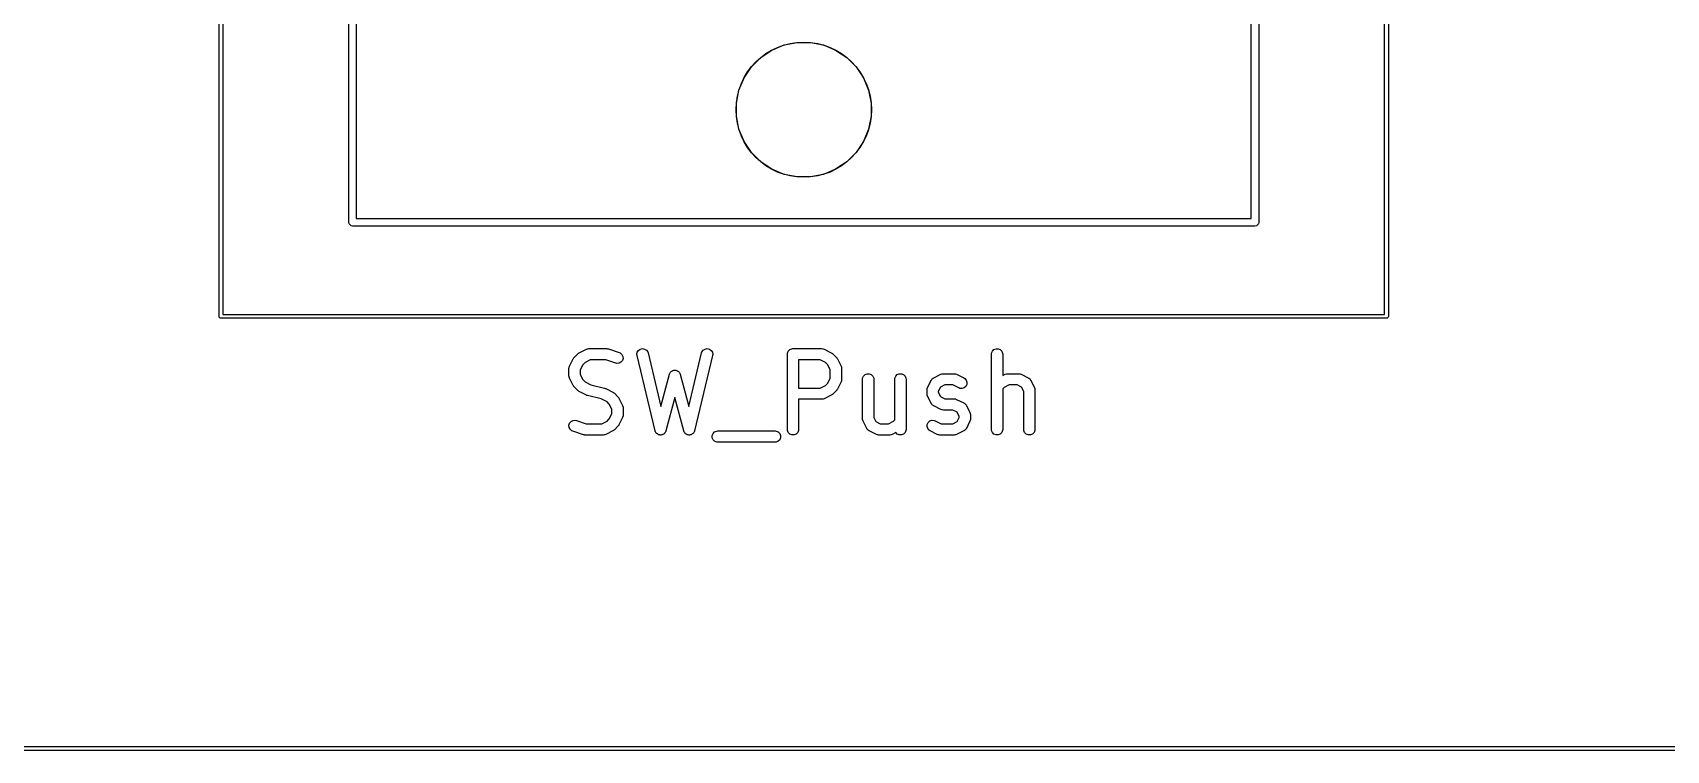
# Model space of a CAD drawing. Header units: millimetres. Extents: x 67 to 156, y -133 to -24.
# Drawn here: x 88.75 to 110.47, y -133.03 to -123.47 of the extents above; entities that cross this region are included whole.
import ezdxf

# ---------------------------------------------------------------- set-up
doc = ezdxf.new("R2010")
doc.units = ezdxf.units.MM
for name, color, linetype, true_color in [('B.Mask', 4, 'CONTINUOUS', 0x02ffee), ('Edge.Cuts', 254, 'CONTINUOUS', 0xd0d2cd), ('F.Courtyard', 6, 'CONTINUOUS', 0xff26e2), ('F.Fab', 9, 'CONTINUOUS', 0xafafaf), ('User.1', 9, 'CONTINUOUS', 0xc2c2c2)]:
    doc.layers.add(name, color=color, linetype=linetype, true_color=true_color)

msp = doc.modelspace()

# ---------------------------------------------------------------- linework, layer by layer
at = {"layer": 'B.Mask', "linetype": 'CONTINUOUS'}
for p, q in [((98.738744, -123.638754), (98.911785, -123.604334)), ((98.911785, -123.604334), (99.088215, -123.604334)), ((99.088215, -123.604334), (99.261256, -123.638754)), ((98.304291, -123.929046), (98.429046, -123.804291)), ((98.429046, -123.804291), (98.575743, -123.706271)), ((98.575743, -123.706271), (98.738744, -123.638754)), ((99.261256, -123.638754), (99.424257, -123.706271)), ((99.424257, -123.706271), (99.570954, -123.804291)), ((99.570954, -123.804291), (99.695709, -123.929046)), ((98.206271, -124.075743), (98.304291, -123.929046)), ((99.695709, -123.929046), (99.793729, -124.075743)), ((98.104334, -124.411785), (98.138754, -124.238744)), ((98.138754, -124.238744), (98.206271, -124.075743)), ((99.793729, -124.075743), (99.861246, -124.238744)), ((99.861246, -124.238744), (99.895666, -124.411785)), ((98.104334, -124.588215), (98.104334, -124.411785)), ((99.895666, -124.411785), (99.895666, -124.588215)), ((98.138754, -124.761256), (98.104334, -124.588215)), ((99.895666, -124.588215), (99.861246, -124.761256)), ((98.206271, -124.924257), (98.138754, -124.761256)), ((99.861246, -124.761256), (99.793729, -124.924257)), ((98.304291, -125.070954), (98.206271, -124.924257)), ((98.429046, -125.195709), (98.304291, -125.070954)), ((99.695709, -125.070954), (99.570954, -125.195709)), ((99.793729, -124.924257), (99.695709, -125.070954)), ((98.575743, -125.293729), (98.429046, -125.195709)), ((98.738744, -125.361246), (98.575743, -125.293729)), ((99.424257, -125.293729), (99.261256, -125.361246)), ((99.570954, -125.195709), (99.424257, -125.293729)), ((98.911785, -125.395666), (98.738744, -125.361246)), ((99.088215, -125.395666), (98.911785, -125.395666)), ((99.261256, -125.361246), (99.088215, -125.395666))]:
    msp.add_line(p, q, dxfattribs=at)
at = {"layer": 'B.Mask'}
for radius in [0.9, 0.899999]:
    msp.add_circle((99, -124.5), radius, dxfattribs=at)
at = {"layer": 'Edge.Cuts', "linetype": 'CONTINUOUS'}
for p, q in [((72.046082, -132.975), (130, -132.975)), ((130, -133.025), (72.046082, -133.025))]:
    msp.add_line(p, q, dxfattribs=at)
at = {"layer": 'Edge.Cuts'}
for radius in [0.9, 0.899999]:
    msp.add_circle((99, -124.5), radius, dxfattribs=at)
at = {"layer": 'F.Courtyard', "linetype": 'CONTINUOUS'}
for p, q in [((91.225, -127.25), (91.225, -112.75)), ((106.775, -112.75), (106.775, -127.25)), ((91.275, -112.775), (91.275, -127.225)), ((106.725, -127.225), (106.725, -112.775)), ((91.226903, -127.259567), (91.225, -127.25)), ((91.240433, -127.273097), (91.226903, -127.259567)), ((91.25, -127.275), (91.240433, -127.273097)), ((106.75, -127.275), (91.25, -127.275)), ((91.275, -127.225), (106.725, -127.225)), ((106.759567, -127.273097), (106.75, -127.275)), ((106.773097, -127.259567), (106.759567, -127.273097)), ((106.775, -127.25), (106.773097, -127.259567))]:
    msp.add_line(p, q, dxfattribs=at)
at = {"layer": 'F.Courtyard'}
for radius in [0.9, 0.899999]:
    msp.add_circle((99, -124.5), radius, dxfattribs=at)
at = {"layer": 'F.Fab', "linetype": 'CONTINUOUS'}
for p, q in [((92.95, -126), (92.95, -114)), ((93.05, -114.05), (93.05, -125.95)), ((104.95, -125.95), (104.95, -114.05)), ((105.05, -114), (105.05, -126)), ((92.953806, -126.019134), (92.95, -126)), ((93.05, -125.95), (104.95, -125.95)), ((105.05, -126), (105.046194, -126.019134)), ((92.980866, -126.046194), (92.953806, -126.019134)), ((93, -126.05), (92.980866, -126.046194)), ((105, -126.05), (93, -126.05)), ((105.019134, -126.046194), (105, -126.05)), ((105.046194, -126.019134), (105.019134, -126.046194)), ((96.001635, -127.743188), (96.003894, -127.741766)), ((96.003894, -127.741766), (96.005951, -127.740078)), ((96.005951, -127.740078), (96.007778, -127.73932)), ((96.007778, -127.73932), (96.014078, -127.735356)), ((96.014078, -127.735356), (96.109316, -127.687737)), ((96.109316, -127.687737), (96.123047, -127.682482)), ((96.123047, -127.682482), (96.125736, -127.68229)), ((96.125736, -127.68229), (96.128225, -127.68126)), ((96.128225, -127.68126), (96.142857, -127.679819)), ((96.142857, -127.679819), (96.380952, -127.679819)), ((96.380952, -127.679819), (96.388357, -127.680548)), ((96.388357, -127.680548), (96.390332, -127.680408)), ((96.390332, -127.680408), (96.392929, -127.680998)), ((96.392929, -127.680998), (96.395584, -127.68126)), ((96.395584, -127.68126), (96.397415, -127.682018)), ((96.397415, -127.682018), (96.404669, -127.683668)), ((96.404669, -127.683668), (96.547526, -127.731287)), ((96.547526, -127.731287), (96.560951, -127.737281)), ((96.560951, -127.737281), (96.583058, -127.756455)), ((96.782195, -127.757623), (96.786828, -127.728728)), ((96.786828, -127.728728), (96.802164, -127.703806)), ((96.802164, -127.703806), (96.825871, -127.686649)), ((96.825871, -127.686649), (96.854339, -127.679871)), ((96.854339, -127.679871), (96.883234, -127.684504)), ((96.883234, -127.684504), (96.908156, -127.69984)), ((96.908156, -127.69984), (96.925313, -127.723547)), ((96.925313, -127.723547), (96.930103, -127.737447)), ((96.930103, -127.737447), (97.099354, -128.448303)), ((97.472073, -128.448303), (97.641326, -127.737448)), ((97.641326, -127.737448), (97.646116, -127.723547)), ((97.646116, -127.723547), (97.663273, -127.69984)), ((97.663273, -127.69984), (97.688195, -127.684504)), ((97.688195, -127.684504), (97.71709, -127.679871)), ((97.71709, -127.679871), (97.745558, -127.68665)), ((97.745558, -127.68665), (97.769265, -127.703806)), ((97.769265, -127.703806), (97.784601, -127.728728)), ((97.784601, -127.728728), (97.789234, -127.757623)), ((98.782143, -127.754819), (98.783584, -127.740187)), ((98.783584, -127.740187), (98.794783, -127.713151)), ((98.794783, -127.713151), (98.815475, -127.692459)), ((98.815475, -127.692459), (98.842511, -127.68126)), ((98.842511, -127.68126), (98.857143, -127.679819)), ((98.857143, -127.679819), (99.238095, -127.679819)), ((99.238095, -127.679819), (99.252727, -127.68126)), ((99.252727, -127.68126), (99.255216, -127.682291)), ((99.255216, -127.682291), (99.257904, -127.682482)), ((99.257904, -127.682482), (99.271636, -127.687737)), ((99.271636, -127.687737), (99.366874, -127.735356)), ((99.366874, -127.735356), (99.373173, -127.73932)), ((99.373173, -127.73932), (99.375001, -127.740078)), ((99.375001, -127.740078), (99.377057, -127.741766)), ((99.377057, -127.741766), (99.379317, -127.743188)), ((101.496429, -127.754819), (101.49787, -127.740187)), ((101.49787, -127.740187), (101.509069, -127.713151)), ((101.509069, -127.713151), (101.529761, -127.692459)), ((101.529761, -127.692459), (101.556797, -127.68126)), ((101.556797, -127.68126), (101.586061, -127.68126)), ((101.586061, -127.68126), (101.613097, -127.692459)), ((101.613097, -127.692459), (101.633789, -127.713151)), ((101.633789, -127.713151), (101.644988, -127.740187)), ((101.644988, -127.740187), (101.646429, -127.754819)), ((95.877381, -127.945295), (95.878822, -127.930663)), ((95.877381, -128.040533), (95.877381, -127.945295)), ((95.878822, -127.930663), (95.879853, -127.928173)), ((95.879853, -127.928173), (95.880044, -127.925486)), ((95.880044, -127.925486), (95.885299, -127.911754)), ((95.885299, -127.911754), (95.932918, -127.816516)), ((95.932918, -127.816516), (95.936882, -127.810216)), ((95.936882, -127.810216), (95.93764, -127.808389)), ((95.93764, -127.808389), (95.939328, -127.806332)), ((95.939328, -127.806332), (95.94075, -127.804073)), ((95.94075, -127.804073), (95.942248, -127.802773)), ((95.942248, -127.802773), (95.946967, -127.797024)), ((95.946967, -127.797024), (95.994586, -127.749405)), ((95.994586, -127.749405), (96.000335, -127.744686)), ((96.000335, -127.744686), (96.001635, -127.743188)), ((96.061639, -127.894484), (96.027381, -127.963)), ((96.092046, -127.864077), (96.061639, -127.894484)), ((96.160562, -127.829819), (96.092046, -127.864077)), ((96.368782, -127.829819), (96.160562, -127.829819)), ((96.500091, -127.873589), (96.368782, -127.829819)), ((96.514428, -127.876849), (96.500091, -127.873589)), ((96.543618, -127.874774), (96.514428, -127.876849)), ((96.569792, -127.861688), (96.543618, -127.874774)), ((96.588966, -127.83958), (96.569792, -127.861688)), ((96.583058, -127.756455), (96.596145, -127.782628)), ((96.59822, -127.811818), (96.588966, -127.83958)), ((96.596145, -127.782628), (96.59822, -127.811818)), ((96.784183, -127.772191), (96.782195, -127.757623)), ((97.022278, -128.772191), (96.784183, -127.772191)), ((97.787246, -127.772191), (97.54915, -128.772191)), ((97.789234, -127.757623), (97.787246, -127.772191)), ((98.782143, -128.754819), (98.782143, -127.754819)), ((99.22039, -127.829819), (98.932143, -127.829819)), ((98.932143, -127.829819), (98.932143, -128.203628)), ((99.288906, -127.864077), (99.22039, -127.829819)), ((99.319313, -127.894484), (99.288906, -127.864077)), ((99.353571, -127.963), (99.319313, -127.894484)), ((99.379317, -127.743188), (99.380616, -127.744686)), ((99.380616, -127.744686), (99.386366, -127.749405)), ((99.386366, -127.749405), (99.433985, -127.797024)), ((99.433985, -127.797024), (99.438703, -127.802773)), ((99.438703, -127.802773), (99.440202, -127.804073)), ((99.440202, -127.804073), (99.441623, -127.806332)), ((99.441623, -127.806332), (99.443312, -127.808389)), ((99.443312, -127.808389), (99.444069, -127.810216)), ((99.444069, -127.810216), (99.448034, -127.816516)), ((99.448034, -127.816516), (99.495653, -127.911754)), ((99.495653, -127.911754), (99.500908, -127.925485)), ((99.500908, -127.925485), (99.501099, -127.928174)), ((99.501099, -127.928174), (99.50213, -127.930663)), ((99.50213, -127.930663), (99.503571, -127.945295)), ((99.503571, -127.945295), (99.503571, -128.088152)), ((101.496429, -128.754819), (101.496429, -127.754819)), ((101.646429, -127.754819), (101.646429, -128.038228)), ((95.878822, -128.055165), (95.877381, -128.040533)), ((95.879853, -128.057654), (95.878822, -128.055165)), ((95.880044, -128.060342), (95.879853, -128.057654)), ((95.885299, -128.074074), (95.880044, -128.060342)), ((95.932918, -128.169312), (95.885299, -128.074074)), ((95.936882, -128.175611), (95.932918, -128.169312)), ((95.93764, -128.177439), (95.936882, -128.175611)), ((96.027381, -127.963), (96.027381, -128.022828)), ((96.027381, -128.022828), (96.061639, -128.091344)), ((96.061639, -128.091344), (96.092046, -128.121751)), ((96.092046, -128.121751), (96.169033, -128.160244)), ((96.169033, -128.160244), (96.351523, -128.205867)), ((97.099354, -128.448303), (97.213246, -128.021208)), ((97.213246, -128.021208), (97.214531, -128.017779)), ((97.214531, -128.017779), (97.214723, -128.01634)), ((97.214723, -128.01634), (97.215712, -128.01463)), ((97.215712, -128.01463), (97.218409, -128.007441)), ((97.218409, -128.007441), (97.224426, -127.99958)), ((97.224426, -127.99958), (97.229385, -127.991015)), ((97.229385, -127.991015), (97.233242, -127.988062)), ((97.233242, -127.988062), (97.236196, -127.984204)), ((97.236196, -127.984204), (97.244763, -127.979243)), ((97.244763, -127.979243), (97.252623, -127.973228)), ((97.252623, -127.973228), (97.257315, -127.971976)), ((97.257315, -127.971976), (97.261521, -127.969542)), ((97.261521, -127.969542), (97.271338, -127.968237)), ((97.271338, -127.968237), (97.280899, -127.965688)), ((97.280899, -127.965688), (97.285711, -127.966327)), ((97.285711, -127.966327), (97.29053, -127.965687)), ((97.29053, -127.965687), (97.3001, -127.968239)), ((97.3001, -127.968239), (97.309907, -127.969542)), ((97.309907, -127.969542), (97.314108, -127.971974)), ((97.314108, -127.971974), (97.318805, -127.973227)), ((97.318805, -127.973227), (97.326667, -127.979245)), ((97.326667, -127.979245), (97.335232, -127.984204)), ((97.335232, -127.984204), (97.338184, -127.988061)), ((97.338184, -127.988061), (97.342043, -127.991015)), ((97.342043, -127.991015), (97.347004, -127.999583)), ((97.347004, -127.999583), (97.353019, -128.007442)), ((97.353019, -128.007442), (97.355713, -128.014626)), ((97.355713, -128.014626), (97.356705, -128.016339)), ((97.356705, -128.016339), (97.356896, -128.01778)), ((97.356896, -128.01778), (97.358182, -128.021208)), ((97.358182, -128.021208), (97.472073, -128.448303)), ((99.22039, -128.203628), (99.288906, -128.16937)), ((99.288906, -128.16937), (99.319313, -128.138963)), ((99.319313, -128.138963), (99.353571, -128.070447)), ((99.353571, -128.070447), (99.353571, -127.963)), ((99.495653, -128.121693), (99.448034, -128.216931)), ((99.500908, -128.107962), (99.495653, -128.121693)), ((99.501099, -128.105272), (99.500908, -128.107962)), ((99.50213, -128.102784), (99.501099, -128.105272)), ((99.503571, -128.088152), (99.50213, -128.102784)), ((99.782143, -128.088152), (99.783584, -128.07352)), ((99.782143, -128.611961), (99.782143, -128.088152)), ((99.783584, -128.07352), (99.794783, -128.046484)), ((99.794783, -128.046484), (99.815475, -128.025792)), ((99.815475, -128.025792), (99.842511, -128.014593)), ((99.842511, -128.014593), (99.871775, -128.014593)), ((99.871775, -128.014593), (99.898811, -128.025792)), ((99.898811, -128.025792), (99.919503, -128.046484)), ((99.919503, -128.046484), (99.930702, -128.07352)), ((99.930702, -128.07352), (99.932143, -128.088152)), ((99.932143, -128.088152), (99.932143, -128.594256)), ((100.210714, -128.088152), (100.212155, -128.07352)), ((100.210714, -128.628514), (100.210714, -128.088152)), ((100.212155, -128.07352), (100.223354, -128.046484)), ((100.223354, -128.046484), (100.244046, -128.025792)), ((100.244046, -128.025792), (100.271082, -128.014593)), ((100.271082, -128.014593), (100.300346, -128.014593)), ((100.300346, -128.014593), (100.327382, -128.025792)), ((100.327382, -128.025792), (100.348074, -128.046484)), ((100.348074, -128.046484), (100.359273, -128.07352)), ((100.359273, -128.07352), (100.360714, -128.088152)), ((100.360714, -128.088152), (100.360714, -128.754819)), ((100.647204, -128.197468), (100.694823, -128.10223)), ((100.694823, -128.10223), (100.696363, -128.099782)), ((100.696363, -128.099782), (100.696748, -128.098629)), ((100.696748, -128.098629), (100.697993, -128.097192)), ((100.697993, -128.097192), (100.702655, -128.089787)), ((100.702655, -128.089787), (100.709759, -128.083625)), ((100.709759, -128.083625), (100.715921, -128.076521)), ((100.715921, -128.076521), (100.723326, -128.071859)), ((100.723326, -128.071859), (100.724763, -128.070614)), ((100.724763, -128.070614), (100.725916, -128.070229)), ((100.725916, -128.070229), (100.728364, -128.068689)), ((100.728364, -128.068689), (100.823602, -128.02107)), ((100.874848, -128.163152), (100.817806, -128.191672)), ((100.823602, -128.02107), (100.837333, -128.015815)), ((100.837333, -128.015815), (100.840022, -128.015623)), ((100.840022, -128.015623), (100.842511, -128.014593)), ((100.842511, -128.014593), (100.857143, -128.013152)), ((100.857143, -128.013152), (101, -128.013152)), ((100.982295, -128.163152), (100.874848, -128.163152)), ((101.061697, -128.202853), (100.982295, -128.163152)), ((101, -128.013152), (101.014632, -128.014593)), ((101.014632, -128.014593), (101.017121, -128.015624)), ((101.017121, -128.015624), (101.019809, -128.015815)), ((101.019809, -128.015815), (101.033541, -128.02107)), ((101.033541, -128.02107), (101.128779, -128.068689)), ((101.128779, -128.068689), (101.141222, -128.076521)), ((101.141222, -128.076521), (101.160395, -128.098629)), ((101.167575, -128.15558), (101.154487, -128.181755)), ((101.160395, -128.098629), (101.169649, -128.12639)), ((101.169649, -128.12639), (101.167575, -128.15558)), ((101.646429, -128.038228), (101.680745, -128.02107)), ((101.731991, -128.163152), (101.663475, -128.19741)), ((101.680745, -128.02107), (101.694476, -128.015815)), ((101.694476, -128.015815), (101.697165, -128.015623)), ((101.697165, -128.015623), (101.699654, -128.014593)), ((101.699654, -128.014593), (101.714286, -128.013152)), ((101.714286, -128.013152), (101.857143, -128.013152)), ((101.839438, -128.163152), (101.731991, -128.163152)), ((101.896479, -128.191672), (101.839438, -128.163152)), ((101.857143, -128.013152), (101.871775, -128.014593)), ((101.871775, -128.014593), (101.874264, -128.015624)), ((101.874264, -128.015624), (101.876952, -128.015815)), ((101.876952, -128.015815), (101.890684, -128.02107)), ((101.890684, -128.02107), (101.985922, -128.068689)), ((101.985922, -128.068689), (101.988369, -128.070229)), ((101.988369, -128.070229), (101.989523, -128.070614)), ((101.989523, -128.070614), (101.990959, -128.071859)), ((101.990959, -128.071859), (101.998365, -128.076521)), ((101.998365, -128.076521), (102.004526, -128.083625)), ((102.004526, -128.083625), (102.011631, -128.089787)), ((102.011631, -128.089787), (102.016292, -128.097192)), ((102.016292, -128.097192), (102.017538, -128.098629)), ((102.017538, -128.098629), (102.017922, -128.099782)), ((102.017922, -128.099782), (102.019463, -128.10223)), ((102.019463, -128.10223), (102.067082, -128.197468)), ((95.939328, -128.179495), (95.93764, -128.177439)), ((95.94075, -128.181755), (95.939328, -128.179495)), ((95.942248, -128.183054), (95.94075, -128.181755)), ((95.946967, -128.188804), (95.942248, -128.183054)), ((95.994586, -128.236423), (95.946967, -128.188804)), ((96.000335, -128.241141), (95.994586, -128.236423)), ((96.001635, -128.24264), (96.000335, -128.241141)), ((96.003894, -128.244061), (96.001635, -128.24264)), ((96.005951, -128.24575), (96.003894, -128.244061)), ((96.007778, -128.246507), (96.005951, -128.24575)), ((96.014078, -128.250472), (96.007778, -128.246507)), ((96.109316, -128.298091), (96.014078, -128.250472)), ((96.110385, -128.2985), (96.109316, -128.298091)), ((96.110821, -128.298823), (96.110385, -128.2985)), ((96.116957, -128.301015), (96.110821, -128.298823)), ((96.123047, -128.303346), (96.116957, -128.301015)), ((96.123587, -128.303384), (96.123047, -128.303346)), ((96.124667, -128.30377), (96.123587, -128.303384)), ((96.307157, -128.349392), (96.124667, -128.30377)), ((96.384144, -128.387886), (96.307157, -128.349392)), ((96.351523, -128.205867), (96.352602, -128.206252)), ((96.352602, -128.206252), (96.353142, -128.206291)), ((96.353142, -128.206291), (96.359223, -128.208618)), ((96.359223, -128.208618), (96.365369, -128.210814)), ((96.365369, -128.210814), (96.365804, -128.211136)), ((96.365804, -128.211136), (96.366874, -128.211546)), ((96.366874, -128.211546), (96.462112, -128.259165)), ((96.414551, -128.418293), (96.384144, -128.387886)), ((96.462112, -128.259165), (96.468411, -128.263129)), ((96.468411, -128.263129), (96.470239, -128.263887)), ((96.470239, -128.263887), (96.472295, -128.265575)), ((96.472295, -128.265575), (96.474555, -128.266997)), ((96.474555, -128.266997), (96.475854, -128.268495)), ((96.475854, -128.268495), (96.481604, -128.273214)), ((96.481604, -128.273214), (96.529223, -128.320833)), ((96.529223, -128.320833), (96.533941, -128.326582)), ((96.533941, -128.326582), (96.53544, -128.327882)), ((96.53544, -128.327882), (96.536861, -128.330141)), ((96.536861, -128.330141), (96.53855, -128.332198)), ((96.53855, -128.332198), (96.539307, -128.334025)), ((96.539307, -128.334025), (96.543272, -128.340325)), ((96.543272, -128.340325), (96.590891, -128.435563)), ((97.285713, -128.331613), (97.167706, -128.774144)), ((97.403722, -128.774144), (97.285713, -128.331613)), ((98.932143, -128.203628), (99.22039, -128.203628)), ((99.238095, -128.353628), (98.932143, -128.353628)), ((98.932143, -128.353628), (98.932143, -128.754819)), ((99.252727, -128.352187), (99.238095, -128.353628)), ((99.255216, -128.351155), (99.252727, -128.352187)), ((99.257904, -128.350965), (99.255216, -128.351155)), ((99.271636, -128.34571), (99.257904, -128.350965)), ((99.366874, -128.298091), (99.271636, -128.34571)), ((99.373173, -128.294126), (99.366874, -128.298091)), ((99.375001, -128.293369), (99.373173, -128.294126)), ((99.377057, -128.29168), (99.375001, -128.293369)), ((99.379317, -128.290259), (99.377057, -128.29168)), ((99.380616, -128.28876), (99.379317, -128.290259)), ((99.386366, -128.284042), (99.380616, -128.28876)), ((99.433985, -128.236423), (99.386366, -128.284042)), ((99.438703, -128.230673), (99.433985, -128.236423)), ((99.440202, -128.229374), (99.438703, -128.230673)), ((99.441623, -128.227114), (99.440202, -128.229374)), ((99.443312, -128.225058), (99.441623, -128.227114)), ((99.444069, -128.22323), (99.443312, -128.225058)), ((99.448034, -128.216931), (99.444069, -128.22323)), ((100.639286, -128.231009), (100.640727, -128.216377)), ((100.639286, -128.278628), (100.639286, -128.231009)), ((100.640727, -128.29326), (100.639286, -128.278628)), ((100.640727, -128.216377), (100.641758, -128.213887)), ((100.641758, -128.295749), (100.640727, -128.29326)), ((100.641758, -128.213887), (100.641949, -128.2112)), ((100.641949, -128.298437), (100.641758, -128.295749)), ((100.641949, -128.2112), (100.647204, -128.197468)), ((100.647204, -128.312169), (100.641949, -128.298437)), ((100.694823, -128.407407), (100.647204, -128.312169)), ((100.817806, -128.191672), (100.789286, -128.248714)), ((100.789286, -128.248714), (100.789286, -128.260923)), ((100.789286, -128.260923), (100.817806, -128.317964)), ((100.817806, -128.317964), (100.874848, -128.346485)), ((100.874848, -128.346485), (101, -128.346485)), ((101, -128.346485), (101.014632, -128.347926)), ((101.014632, -128.347926), (101.017121, -128.348957)), ((101.017121, -128.348957), (101.019809, -128.349148)), ((101.019809, -128.349148), (101.033541, -128.354403)), ((101.033541, -128.354403), (101.128779, -128.402022)), ((101.075428, -128.208108), (101.061697, -128.202853)), ((101.104618, -128.210182), (101.075428, -128.208108)), ((101.13238, -128.200928), (101.104618, -128.210182)), ((101.154487, -128.181755), (101.13238, -128.200928)), ((101.663475, -128.19741), (101.646429, -128.214456)), ((101.646429, -128.214456), (101.646429, -128.754819)), ((101.925, -128.248714), (101.896479, -128.191672)), ((101.925, -128.754819), (101.925, -128.248714)), ((102.067082, -128.197468), (102.072337, -128.211199)), ((102.072337, -128.211199), (102.072528, -128.213888)), ((102.072528, -128.213888), (102.073559, -128.216377)), ((102.073559, -128.216377), (102.075, -128.231009)), ((102.075, -128.231009), (102.075, -128.754819)), ((96.41455, -128.615153), (96.448809, -128.546637)), ((96.448809, -128.486809), (96.414551, -128.418293)), ((96.448809, -128.546637), (96.448809, -128.486809)), ((96.590891, -128.597883), (96.543272, -128.693121)), ((96.590891, -128.435563), (96.596146, -128.449294)), ((96.596146, -128.584152), (96.590891, -128.597883)), ((96.596146, -128.449294), (96.596337, -128.451983)), ((96.596337, -128.581462), (96.596146, -128.584152)), ((96.596337, -128.451983), (96.597368, -128.454472)), ((96.597368, -128.578974), (96.596337, -128.581462)), ((96.597368, -128.454472), (96.598809, -128.469104)), ((96.598809, -128.564342), (96.597368, -128.578974)), ((96.598809, -128.469104), (96.598809, -128.564342)), ((99.932143, -128.594256), (99.960663, -128.651298)), ((100.696363, -128.409854), (100.694823, -128.407407)), ((100.696748, -128.411008), (100.696363, -128.409854)), ((100.697993, -128.412444), (100.696748, -128.411008)), ((100.702655, -128.41985), (100.697993, -128.412444)), ((100.709759, -128.426011), (100.702655, -128.41985)), ((100.715921, -128.433116), (100.709759, -128.426011)), ((100.723326, -128.437777), (100.715921, -128.433116)), ((100.724763, -128.439023), (100.723326, -128.437777)), ((100.725916, -128.439407), (100.724763, -128.439023)), ((100.728364, -128.440948), (100.725916, -128.439407)), ((100.823602, -128.488567), (100.728364, -128.440948)), ((100.837333, -128.493822), (100.823602, -128.488567)), ((100.840022, -128.494013), (100.837333, -128.493822)), ((100.842511, -128.495044), (100.840022, -128.494013)), ((100.857143, -128.496485), (100.842511, -128.495044)), ((100.982295, -128.496485), (100.857143, -128.496485)), ((101.039336, -128.525005), (100.982295, -128.496485)), ((101.067857, -128.582047), (101.039336, -128.525005)), ((101.039336, -128.651298), (101.067857, -128.594256)), ((101.067857, -128.594256), (101.067857, -128.582047)), ((101.128779, -128.402022), (101.131226, -128.403562)), ((101.131226, -128.403562), (101.13238, -128.403947)), ((101.13238, -128.403947), (101.133816, -128.405192)), ((101.133816, -128.405192), (101.141222, -128.409854)), ((101.141222, -128.409854), (101.147383, -128.416958)), ((101.147383, -128.416958), (101.154488, -128.42312)), ((101.154488, -128.42312), (101.159149, -128.430525)), ((101.159149, -128.430525), (101.160395, -128.431962)), ((101.160395, -128.431962), (101.160779, -128.433115)), ((101.160779, -128.433115), (101.16232, -128.435563)), ((101.16232, -128.435563), (101.209939, -128.530801)), ((101.209939, -128.530801), (101.215194, -128.544532)), ((101.215194, -128.544532), (101.215385, -128.547221)), ((101.215385, -128.547221), (101.216416, -128.54971)), ((101.216416, -128.54971), (101.217857, -128.564342)), ((101.217857, -128.564342), (101.217857, -128.611961)), ((95.87797, -128.69782), (95.887224, -128.670057)), ((95.880045, -128.72701), (95.87797, -128.69782)), ((95.893131, -128.753183), (95.880045, -128.72701)), ((95.887224, -128.670057), (95.906398, -128.64795)), ((95.915238, -128.772357), (95.893131, -128.753183)), ((95.906398, -128.64795), (95.932571, -128.634864)), ((95.928664, -128.778351), (95.915238, -128.772357)), ((96.07152, -128.82597), (95.928664, -128.778351)), ((95.932571, -128.634864), (95.961761, -128.632789)), ((95.961761, -128.632789), (95.976098, -128.636049)), ((95.976098, -128.636049), (96.107408, -128.679819)), ((96.078775, -128.827619), (96.07152, -128.82597)), ((96.080606, -128.828378), (96.078775, -128.827619)), ((96.083259, -128.828639), (96.080606, -128.828378)), ((96.107408, -128.679819), (96.315628, -128.679819)), ((96.315628, -128.679819), (96.384143, -128.645561)), ((96.347965, -128.828378), (96.333333, -128.829819)), ((96.350454, -128.827346), (96.347965, -128.828378)), ((96.353142, -128.827156), (96.350454, -128.827346)), ((96.366874, -128.821901), (96.353142, -128.827156)), ((96.462112, -128.774282), (96.366874, -128.821901)), ((96.384143, -128.645561), (96.41455, -128.615153)), ((96.468411, -128.770317), (96.462112, -128.774282)), ((96.470239, -128.76956), (96.468411, -128.770317)), ((96.472295, -128.767872), (96.470239, -128.76956)), ((96.474555, -128.76645), (96.472295, -128.767872)), ((96.475855, -128.76495), (96.474555, -128.76645)), ((96.481605, -128.760232), (96.475855, -128.76495)), ((96.529223, -128.712613), (96.481605, -128.760232)), ((96.533941, -128.706863), (96.529223, -128.712613)), ((96.53544, -128.705564), (96.533941, -128.706863)), ((96.536861, -128.703305), (96.53544, -128.705564)), ((96.538551, -128.701247), (96.536861, -128.703305)), ((96.539308, -128.699417), (96.538551, -128.701247)), ((96.543272, -128.693121), (96.539308, -128.699417)), ((97.024007, -128.77721), (97.022278, -128.772191)), ((97.024247, -128.779012), (97.024007, -128.77721)), ((97.025189, -128.78064), (97.024247, -128.779012)), ((97.027068, -128.786091), (97.025189, -128.78064)), ((97.033454, -128.794915), (97.027068, -128.786091)), ((97.038909, -128.804337), (97.033454, -128.794915)), ((97.041966, -128.806677), (97.038909, -128.804337)), ((97.044225, -128.809798), (97.041966, -128.806677)), ((97.0535, -128.815505), (97.044225, -128.809798)), ((97.062147, -128.822124), (97.0535, -128.815505)), ((97.065867, -128.823116), (97.062147, -128.822124)), ((97.069147, -128.825134), (97.065867, -128.823116)), ((97.079901, -128.826858), (97.069147, -128.825134)), ((97.090423, -128.829664), (97.079901, -128.826858)), ((97.10864, -128.827243), (97.098042, -128.829767)), ((97.119431, -128.82581), (97.10864, -128.827243)), ((97.122762, -128.823881), (97.119431, -128.82581)), ((97.12651, -128.822989), (97.122762, -128.823881)), ((97.135334, -128.816602), (97.12651, -128.822989)), ((97.144756, -128.811148), (97.135334, -128.816602)), ((97.147096, -128.80809), (97.144756, -128.811148)), ((97.150217, -128.805832), (97.147096, -128.80809)), ((97.155924, -128.796556), (97.150217, -128.805832)), ((97.162543, -128.78791), (97.155924, -128.796556)), ((97.164568, -128.78251), (97.162543, -128.78791)), ((97.165553, -128.78091), (97.164568, -128.78251)), ((97.16584, -128.779118), (97.165553, -128.78091)), ((97.167706, -128.774144), (97.16584, -128.779118)), ((97.405587, -128.779119), (97.403722, -128.774144)), ((97.405875, -128.78091), (97.405587, -128.779119)), ((97.406859, -128.782509), (97.405875, -128.78091)), ((97.408885, -128.787911), (97.406859, -128.782509)), ((97.415505, -128.796559), (97.408885, -128.787911)), ((97.421211, -128.805832), (97.415505, -128.796559)), ((97.424331, -128.80809), (97.421211, -128.805832)), ((97.426672, -128.811148), (97.424331, -128.80809)), ((97.436093, -128.816602), (97.426672, -128.811148)), ((97.444918, -128.822989), (97.436093, -128.816602)), ((97.448665, -128.823881), (97.444918, -128.822989)), ((97.451997, -128.82581), (97.448665, -128.823881)), ((97.46279, -128.827244), (97.451997, -128.82581)), ((97.473386, -128.829767), (97.46279, -128.827244)), ((97.491537, -128.826856), (97.481006, -128.829665)), ((97.502281, -128.825134), (97.491537, -128.826856)), ((97.505557, -128.823118), (97.502281, -128.825134)), ((97.509281, -128.822125), (97.505557, -128.823118)), ((97.517931, -128.815503), (97.509281, -128.822125)), ((97.527203, -128.809798), (97.517931, -128.815503)), ((97.529461, -128.806677), (97.527203, -128.809798)), ((97.532519, -128.804337), (97.529461, -128.806677)), ((97.537974, -128.794914), (97.532519, -128.804337)), ((97.54436, -128.786091), (97.537974, -128.794914)), ((97.546237, -128.780642), (97.54436, -128.786091)), ((97.547181, -128.779013), (97.546237, -128.780642)), ((97.54742, -128.777209), (97.547181, -128.779013)), ((97.54915, -128.772191), (97.54742, -128.777209)), ((97.783584, -128.835425), (97.794783, -128.808389)), ((97.794783, -128.808389), (97.815475, -128.787697)), ((97.815475, -128.787697), (97.842511, -128.776498)), ((97.842511, -128.776498), (97.857143, -128.775057)), ((97.857143, -128.775057), (98.619047, -128.775057)), ((98.619047, -128.775057), (98.633679, -128.776498)), ((98.633679, -128.776498), (98.660715, -128.787697)), ((98.660715, -128.787697), (98.681407, -128.808389)), ((98.681407, -128.808389), (98.692606, -128.835425)), ((98.783584, -128.769451), (98.782143, -128.754819)), ((98.794783, -128.796487), (98.783584, -128.769451)), ((98.815475, -128.817179), (98.794783, -128.796487)), ((98.842511, -128.828378), (98.815475, -128.817179)), ((98.871775, -128.828378), (98.842511, -128.828378)), ((98.898811, -128.817179), (98.871775, -128.828378)), ((98.919503, -128.796487), (98.898811, -128.817179)), ((98.930702, -128.769451), (98.919503, -128.796487)), ((98.932143, -128.754819), (98.930702, -128.769451)), ((99.783584, -128.626593), (99.782143, -128.611961)), ((99.784615, -128.629082), (99.783584, -128.626593)), ((99.784806, -128.63177), (99.784615, -128.629082)), ((99.790061, -128.645502), (99.784806, -128.63177)), ((99.83768, -128.740741), (99.790061, -128.645502)), ((99.83922, -128.743187), (99.83768, -128.740741)), ((99.839605, -128.744342), (99.83922, -128.743187)), ((99.840851, -128.745779), (99.839605, -128.744342)), ((99.845512, -128.753183), (99.840851, -128.745779)), ((99.852614, -128.759342), (99.845512, -128.753183)), ((99.858778, -128.76645), (99.852614, -128.759342)), ((99.866183, -128.771111), (99.858778, -128.76645)), ((99.86762, -128.772357), (99.866183, -128.771111)), ((99.868773, -128.772741), (99.86762, -128.772357)), ((99.871221, -128.774282), (99.868773, -128.772741)), ((99.966459, -128.821901), (99.871221, -128.774282)), ((99.960663, -128.651298), (100.017705, -128.679819)), ((99.98019, -128.827156), (99.966459, -128.821901)), ((99.982879, -128.827347), (99.98019, -128.827156)), ((99.985368, -128.828378), (99.982879, -128.827347)), ((100, -128.829819), (99.985368, -128.828378)), ((100.017705, -128.679819), (100.125152, -128.679819)), ((100.125152, -128.679819), (100.193667, -128.645561)), ((100.157489, -128.828378), (100.142857, -128.829819)), ((100.159978, -128.827346), (100.157489, -128.828378)), ((100.162666, -128.827156), (100.159978, -128.827346)), ((100.176398, -128.821901), (100.162666, -128.827156)), ((100.224644, -128.797777), (100.176398, -128.821901)), ((100.193667, -128.645561), (100.210714, -128.628514)), ((100.244046, -128.817179), (100.224644, -128.797777)), ((100.271082, -128.828378), (100.244046, -128.817179)), ((100.300346, -128.828378), (100.271082, -128.828378)), ((100.327382, -128.817179), (100.300346, -128.828378)), ((100.348074, -128.796487), (100.327382, -128.817179)), ((100.359273, -128.769451), (100.348074, -128.796487)), ((100.360714, -128.754819), (100.359273, -128.769451)), ((100.639875, -128.716581), (100.641949, -128.687391)), ((100.649129, -128.744342), (100.639875, -128.716581)), ((100.641949, -128.687391), (100.655036, -128.661216)), ((100.668302, -128.76645), (100.649129, -128.744342)), ((100.655036, -128.661216), (100.677144, -128.642043)), ((100.680745, -128.774282), (100.668302, -128.76645)), ((100.677144, -128.642043), (100.704905, -128.632789)), ((100.775983, -128.821901), (100.680745, -128.774282)), ((100.704905, -128.632789), (100.734095, -128.634863)), ((100.734095, -128.634863), (100.747827, -128.640118)), ((100.747827, -128.640118), (100.827229, -128.679819)), ((100.789714, -128.827156), (100.775983, -128.821901)), ((100.792403, -128.827347), (100.789714, -128.827156)), ((100.794892, -128.828378), (100.792403, -128.827347)), ((100.809524, -128.829819), (100.794892, -128.828378)), ((100.827229, -128.679819), (100.982295, -128.679819)), ((100.982295, -128.679819), (101.039336, -128.651298)), ((101.014632, -128.828378), (101, -128.829819)), ((101.017121, -128.827346), (101.014632, -128.828378)), ((101.019809, -128.827156), (101.017121, -128.827346)), ((101.033541, -128.821901), (101.019809, -128.827156)), ((101.128779, -128.774282), (101.033541, -128.821901)), ((101.131226, -128.772741), (101.128779, -128.774282)), ((101.13238, -128.772357), (101.131226, -128.772741)), ((101.133816, -128.771111), (101.13238, -128.772357)), ((101.141222, -128.76645), (101.133816, -128.771111)), ((101.147383, -128.759345), (101.141222, -128.76645)), ((101.154488, -128.753184), (101.147383, -128.759345)), ((101.159149, -128.745778), (101.154488, -128.753184)), ((101.160395, -128.744342), (101.159149, -128.745778)), ((101.160779, -128.743188), (101.160395, -128.744342)), ((101.16232, -128.740741), (101.160779, -128.743188)), ((101.209939, -128.645502), (101.16232, -128.740741)), ((101.215194, -128.63177), (101.209939, -128.645502)), ((101.215384, -128.629082), (101.215194, -128.63177)), ((101.216416, -128.626593), (101.215384, -128.629082)), ((101.217857, -128.611961), (101.216416, -128.626593)), ((101.49787, -128.769451), (101.496429, -128.754819)), ((101.509069, -128.796487), (101.49787, -128.769451)), ((101.529761, -128.817179), (101.509069, -128.796487)), ((101.556797, -128.828378), (101.529761, -128.817179)), ((101.586061, -128.828378), (101.556797, -128.828378)), ((101.613097, -128.817179), (101.586061, -128.828378)), ((101.633789, -128.796487), (101.613097, -128.817179)), ((101.644988, -128.769451), (101.633789, -128.796487)), ((101.646429, -128.754819), (101.644988, -128.769451)), ((101.926441, -128.769451), (101.925, -128.754819)), ((101.93764, -128.796487), (101.926441, -128.769451)), ((101.958332, -128.817179), (101.93764, -128.796487)), ((101.985368, -128.828378), (101.958332, -128.817179)), ((102.014632, -128.828378), (101.985368, -128.828378)), ((102.041668, -128.817179), (102.014632, -128.828378)), ((102.06236, -128.796487), (102.041668, -128.817179)), ((102.073559, -128.769451), (102.06236, -128.796487)), ((102.075, -128.754819), (102.073559, -128.769451)), ((96.085857, -128.82923), (96.083259, -128.828639)), ((96.087831, -128.829089), (96.085857, -128.82923)), ((96.095238, -128.829819), (96.087831, -128.829089)), ((96.333333, -128.829819), (96.095238, -128.829819)), ((97.094238, -128.829157), (97.090423, -128.829664)), ((97.098042, -128.829767), (97.094238, -128.829157)), ((97.477187, -128.829157), (97.473386, -128.829767)), ((97.481006, -128.829665), (97.477187, -128.829157)), ((97.783584, -128.864689), (97.783584, -128.835425)), ((97.794783, -128.891725), (97.783584, -128.864689)), ((97.815475, -128.912417), (97.794783, -128.891725)), ((97.842511, -128.923616), (97.815475, -128.912417)), ((97.857143, -128.925057), (97.842511, -128.923616)), ((98.619047, -128.925057), (97.857143, -128.925057)), ((98.633679, -128.923616), (98.619047, -128.925057)), ((98.660715, -128.912417), (98.633679, -128.923616)), ((98.681407, -128.891725), (98.660715, -128.912417)), ((98.692606, -128.864689), (98.681407, -128.891725)), ((98.692606, -128.835425), (98.692606, -128.864689)), ((100.142857, -128.829819), (100, -128.829819)), ((101, -128.829819), (100.809524, -128.829819))]:
    msp.add_line(p, q, dxfattribs=at)
at = {"layer": 'F.Fab'}
for radius in [0.9, 0.899999]:
    msp.add_circle((99, -124.5), radius, dxfattribs=at)
at = {"layer": 'User.1'}
for radius in [0.9, 0.899999]:
    msp.add_circle((99, -124.5), radius, dxfattribs=at)

doc.saveas('drawing.dxf')
